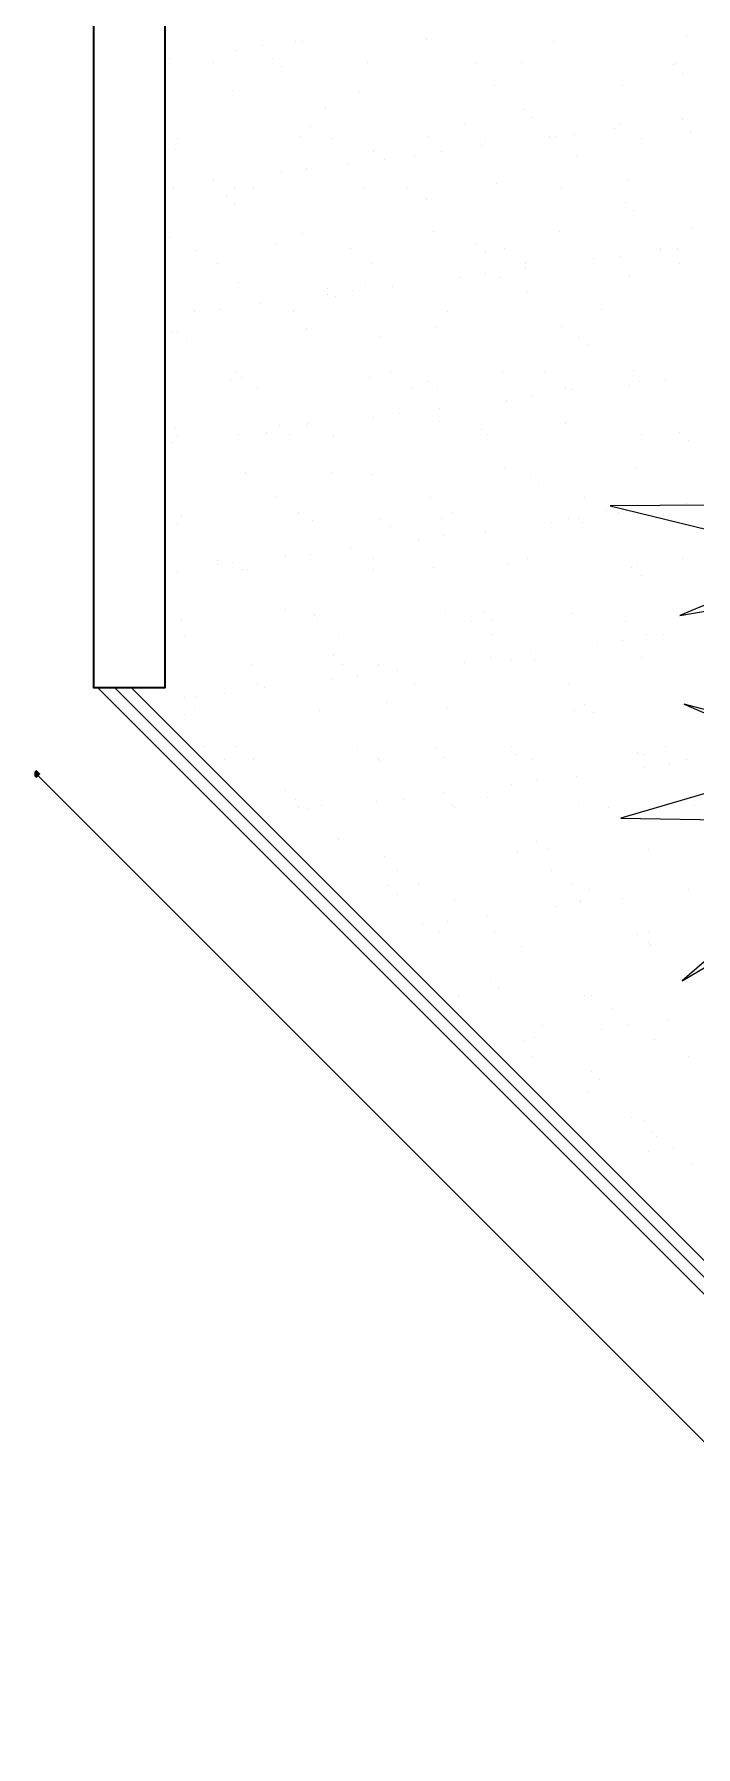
# Model space of a CAD drawing. Header units: millimetres. Extents: x 51.3 to 71.5, y 31.8 to 61.9.
# Drawn here: x 53.294 to 54.649, y 42.301 to 45.809 of the extents above; entities that cross this region are included whole.
import ezdxf

# ---------------------------------------------------------------- set-up
doc = ezdxf.new("R2010")
doc.units = ezdxf.units.MM
for name, color, linetype in [('PDF_0', 7, 'Continuous'), ('PDF_COTAS', 1, 'Continuous'), ('PDF_Parede Corte', 7, 'Continuous')]:
    doc.layers.add(name, color=color, linetype=linetype)
doc.layers.add('PDF_Portas', color=7, linetype='Continuous', true_color=0xb85b5b)
doc.layers.add('PDF_Vegetação', color=7, linetype='Continuous', true_color=0x00dd37)

msp = doc.modelspace()

# ---------------------------------------------------------------- hatches: boundary and pattern name
at = {"layer": 'PDF_0', "transparency": 33554559}
msp.add_hatch(color=1, dxfattribs=at).paths.add_polyline_path([(53.2936, 44.2983), (53.2936, 44.2897), (53.2979, 44.2854), (53.3066, 44.294), (53.2979, 44.3027)])

# ---------------------------------------------------------------- linework, layer by layer
at = {"layer": 'PDF_COTAS', "lineweight": 5}
msp.add_lwpolyline([(53.2979, 44.294), (58.2744, 39.3176)], dxfattribs=at)
at = {"layer": 'PDF_Parede Corte', "lineweight": 35}
msp.add_lwpolyline([(70.1513, 58.0474), (53.4147, 58.0474), (53.4147, 44.4713), (53.5617, 44.4713), (53.5617, 57.8961), (65.1965, 57.8961), (65.1965, 57.1481), (65.3435, 57.1481), (65.3435, 57.8961), (68.3441, 57.8961), (68.3441, 57.2086), (68.4954, 57.2086), (68.4954, 57.8961), (70, 57.8961), (70, 54.8955), (69.252, 54.8955), (69.252, 54.7485), (70, 54.7485), (70, 39.5813), (69.5028, 39.5813), (69.5028, 39.43), (70.1513, 39.43), (70.1513, 58.0474), (70.1513, 39.43)], dxfattribs=at)
at = {"layer": 'PDF_Portas', "lineweight": 5}
for points in [[(53.4233, 44.4713), (58.4128, 39.4819), (64.5004, 39.4819), (64.5004, 39.5337), (58.4301, 39.5337), (53.4925, 44.4713)], [(64.5004, 39.5078), (58.4214, 39.5078), (53.4579, 44.4713)]]:
    msp.add_lwpolyline(points, dxfattribs=at)
at = {"layer": 'PDF_Vegetação', "lineweight": 5}
for points in [[(53.8298, 45.7943), (53.8298, 45.7943)], [(53.8427, 45.7943), (53.8427, 45.7943)], [(54.0978, 45.7986), (54.0978, 45.7986)], [(54.3572, 45.7943), (54.3572, 45.7943)], [(54.6296, 45.8073), (54.6296, 45.8073)], [(53.5703, 45.7597), (53.5703, 45.7597)], [(53.7087, 45.777), (53.7087, 45.777)], [(53.7606, 45.7857), (53.7606, 45.7857)], [(53.7822, 45.7597), (53.7822, 45.7597)], [(53.6611, 45.7511), (53.6611, 45.7511)], [(53.7995, 45.7424), (53.7995, 45.7424)], [(53.9768, 45.7511), (53.9768, 45.7511)], [(54.1973, 45.7511), (54.1973, 45.7511)], [(54.2924, 45.7511), (54.2924, 45.7511)], [(54.6037, 45.7467), (54.6037, 45.7467)], [(54.608, 45.7511), (54.608, 45.7511)], [(54.621, 45.7295), (54.621, 45.7295)], [(53.7, 45.6949), (53.7, 45.6949)], [(53.9595, 45.6905), (53.9595, 45.6905)], [(54.2362, 45.7035), (54.2362, 45.7035)], [(54.4999, 45.7035), (54.4999, 45.7035)], [(53.8903, 45.6603), (53.8903, 45.6603)], [(54.2967, 45.656), (54.2967, 45.656)], [(53.86, 45.6214), (53.86, 45.6214)], [(54.1756, 45.6257), (54.1756, 45.6257)], [(54.314, 45.6387), (54.314, 45.6387)], [(54.4826, 45.617), (54.4826, 45.617)], [(54.4956, 45.6257), (54.4956, 45.6257)], [(54.621, 45.6343), (54.621, 45.6343)], [(53.5876, 45.5954), (53.5876, 45.5954)], [(53.8384, 45.5997), (53.8384, 45.5997)], [(53.9033, 45.5954), (53.9033, 45.5954)], [(54.1021, 45.5997), (54.1021, 45.5997)], [(54.2102, 45.5825), (54.2102, 45.5825)], [(54.2189, 45.5954), (54.2189, 45.5954)], [(54.3486, 45.5997), (54.3486, 45.5997)], [(54.3616, 45.5997), (54.3616, 45.5997)], [(54.4005, 45.6041), (54.4005, 45.6041)], [(54.5388, 45.5954), (54.5388, 45.5954)], [(54.6383, 45.6084), (54.6383, 45.6084)], [(53.5833, 45.5738), (53.5833, 45.5738)], [(53.9378, 45.5435), (53.9378, 45.5435)], [(53.9897, 45.5695), (53.9897, 45.5695)], [(54.0113, 45.5522), (54.0113, 45.5522)], [(54.0719, 45.5608), (54.0719, 45.5608)], [(54.1281, 45.5695), (54.1281, 45.5695)], [(54.4048, 45.5608), (54.4048, 45.5608)], [(53.6611, 45.5089), (53.6611, 45.5089)], [(53.7995, 45.5262), (53.7995, 45.5262)], [(53.8514, 45.5349), (53.8514, 45.5349)], [(54.5086, 45.5089), (54.5086, 45.5089)], [(53.579, 45.496), (53.579, 45.496)], [(53.6871, 45.4787), (53.6871, 45.4787)], [(53.7044, 45.496), (53.7044, 45.496)], [(53.7433, 45.496), (53.7433, 45.496)], [(53.9681, 45.496), (53.9681, 45.496)], [(54.0589, 45.496), (54.0589, 45.496)], [(54.2405, 45.5046), (54.2405, 45.5046)], [(54.3745, 45.496), (54.3745, 45.496)], [(53.7044, 45.4614), (53.7044, 45.4614)], [(54.0978, 45.47), (54.0978, 45.47)], [(54.5042, 45.4657), (54.5042, 45.4657)], [(54.5215, 45.4484), (54.5215, 45.4484)], [(54.1108, 45.4052), (54.1108, 45.4052)], [(54.3702, 45.4052), (54.3702, 45.4052)], [(54.6426, 45.4138), (54.6426, 45.4138)], [(53.5703, 45.3922), (53.5703, 45.3922)], [(53.6265, 45.3663), (53.6265, 45.3663)], [(53.7908, 45.3792), (53.7908, 45.3792)], [(53.8427, 45.4009), (53.8427, 45.4009)], [(53.9422, 45.3706), (53.9422, 45.3706)], [(54.1973, 45.3792), (54.1973, 45.3792)], [(54.2578, 45.3706), (54.2578, 45.3706)], [(54.5777, 45.3706), (54.5777, 45.3706)], [(54.5777, 45.3663), (54.5777, 45.3663)], [(54.6123, 45.3706), (54.6123, 45.3706)], [(53.6698, 45.3403), (53.6698, 45.3403)], [(53.9854, 45.3403), (53.9854, 45.3403)], [(54.2189, 45.3619), (54.2189, 45.3619)], [(54.301, 45.3403), (54.301, 45.3403)], [(54.301, 45.3317), (54.301, 45.3317)], [(54.4394, 45.349), (54.4394, 45.349)], [(54.4956, 45.3533), (54.4956, 45.3533)], [(54.6166, 45.3403), (54.6166, 45.3403)], [(53.713, 45.3014), (53.713, 45.3014)], [(53.9724, 45.3014), (53.9724, 45.3014)], [(54.167, 45.3101), (54.167, 45.3101)], [(54.2189, 45.3187), (54.2189, 45.3187)], [(54.2491, 45.3101), (54.2491, 45.3101)], [(54.5129, 45.3144), (54.5129, 45.3144)], [(53.8946, 45.2884), (53.8946, 45.2884)], [(53.8946, 45.2755), (53.8946, 45.2755)], [(53.9119, 45.2712), (53.9119, 45.2712)], [(53.9465, 45.2841), (53.9465, 45.2841)], [(54.0286, 45.2928), (54.0286, 45.2928)], [(54.3053, 45.2798), (54.3053, 45.2798)], [(53.6222, 45.2409), (53.6222, 45.2409)], [(53.6741, 45.2452), (53.6741, 45.2452)], [(53.7563, 45.2582), (53.7563, 45.2582)], [(53.8254, 45.2409), (53.8254, 45.2409)], [(54.1411, 45.2409), (54.1411, 45.2409)], [(54.4567, 45.2452), (54.4567, 45.2452)], [(53.5747, 45.1977), (53.5747, 45.1977)], [(53.5876, 45.1977), (53.5876, 45.1977)], [(53.8514, 45.2063), (53.8514, 45.2063)], [(54.1151, 45.2106), (54.1151, 45.2106)], [(54.3745, 45.2106), (54.3745, 45.2106)], [(53.6049, 45.1804), (53.6049, 45.1804)], [(54.0027, 45.189), (54.0027, 45.189)], [(54.4091, 45.189), (54.4091, 45.189)], [(54.4264, 45.1717), (54.4264, 45.1717)], [(53.6957, 45.1025), (53.6957, 45.1025)], [(53.7087, 45.1155), (53.7087, 45.1155)], [(53.7173, 45.1069), (53.7173, 45.1069)], [(53.9811, 45.1069), (53.9811, 45.1069)], [(54.0243, 45.1155), (54.0243, 45.1155)], [(54.1021, 45.0982), (54.1021, 45.0982)], [(54.2535, 45.1155), (54.2535, 45.1155)], [(54.3399, 45.1155), (54.3399, 45.1155)], [(54.5129, 45.0896), (54.5129, 45.0896)], [(54.5215, 45.1198), (54.5215, 45.1198)], [(54.5345, 45.0982), (54.5345, 45.0982)], [(54.5864, 45.1025), (54.5864, 45.1025)], [(53.7519, 45.0852), (53.7519, 45.0852)], [(54.0675, 45.0852), (54.0675, 45.0852)], [(54.1194, 45.0809), (54.1194, 45.0809)], [(54.2621, 45.0593), (54.2621, 45.0593)], [(54.314, 45.0679), (54.314, 45.0679)], [(54.3832, 45.0852), (54.3832, 45.0852)], [(54.3961, 45.0809), (54.3961, 45.0809)], [(53.9897, 45.0247), (53.9897, 45.0247)], [(54.0416, 45.0334), (54.0416, 45.0334)], [(54.1238, 45.042), (54.1238, 45.042)], [(54.1238, 45.0161), (54.1238, 45.0161)], [(53.5833, 45.0031), (53.5833, 45.0031)], [(53.5876, 44.9858), (53.5876, 44.9858)], [(53.713, 44.9901), (53.713, 44.9901)], [(53.7692, 44.9944), (53.7692, 44.9944)], [(53.7952, 45.0074), (53.7952, 45.0074)], [(53.8168, 44.9901), (53.8168, 44.9901)], [(53.8514, 45.0074), (53.8514, 45.0074)], [(53.8557, 45.0117), (53.8557, 45.0117)], [(53.9076, 44.9858), (53.9076, 44.9858)], [(54.2102, 44.9988), (54.2102, 44.9988)], [(54.2232, 44.9901), (54.2232, 44.9901)], [(54.3832, 45.0117), (54.3832, 45.0117)], [(54.5388, 44.9901), (54.5388, 44.9901)], [(54.6166, 44.9944), (54.6166, 44.9944)], [(53.5747, 44.9728), (53.5747, 44.9728)], [(54.6339, 44.9771), (54.6339, 44.9771)], [(53.726, 44.9123), (53.726, 44.9123)], [(53.9033, 44.9123), (53.9033, 44.9123)], [(54.2578, 44.9209), (54.2578, 44.9209)], [(54.5259, 44.9209), (54.5259, 44.9209)], [(53.9854, 44.908), (53.9854, 44.908)], [(54.3097, 44.908), (54.3097, 44.908)], [(54.327, 44.8907), (54.327, 44.8907)], [(53.7908, 44.8604), (53.7908, 44.8604)], [(54.1065, 44.8604), (54.1065, 44.8604)], [(54.4221, 44.8604), (54.4221, 44.8604)], [(54.6296, 44.8474), (54.6296, 44.8474)], [(53.5963, 44.8215), (53.5963, 44.8215)], [(53.8341, 44.8301), (53.8341, 44.8301)], [(53.8643, 44.8129), (53.8643, 44.8129)], [(54.0027, 44.8172), (54.0027, 44.8172)], [(54.1281, 44.8172), (54.1281, 44.8172)], [(54.1497, 44.8301), (54.1497, 44.8301)], [(54.3529, 44.8085), (54.3529, 44.8085)], [(54.3875, 44.8172), (54.3875, 44.8172)], [(54.4091, 44.8172), (54.4091, 44.8172)], [(54.4178, 44.8085), (54.4178, 44.8085)], [(54.4653, 44.8345), (54.4653, 44.8345)], [(54.4913, 44.8301), (54.4913, 44.8301)], [(53.5876, 44.8042), (53.5876, 44.8042)], [(54.0243, 44.7999), (54.0243, 44.7999)], [(54.0805, 44.7739), (54.0805, 44.7739)], [(54.1324, 44.7826), (54.1324, 44.7826)], [(54.2189, 44.7912), (54.2189, 44.7912)], [(53.8081, 44.7393), (53.8081, 44.7393)], [(53.86, 44.7437), (53.86, 44.7437)], [(53.9422, 44.7566), (53.9422, 44.7566)], [(53.9897, 44.735), (53.9897, 44.735)], [(54.3053, 44.735), (54.3053, 44.735)], [(54.621, 44.735), (54.621, 44.735)], [(53.5876, 44.7091), (53.5876, 44.7091)], [(53.6698, 44.7307), (53.6698, 44.7307)], [(53.6698, 44.7221), (53.6698, 44.7221)], [(53.7, 44.7264), (53.7, 44.7264)], [(53.7173, 44.7134), (53.7173, 44.7134)], [(53.7303, 44.7134), (53.7303, 44.7134)], [(53.9897, 44.7134), (53.9897, 44.7134)], [(54.1108, 44.7177), (54.1108, 44.7177)], [(54.2664, 44.7221), (54.2664, 44.7221)], [(54.5172, 44.7177), (54.5172, 44.7177)], [(54.5302, 44.7264), (54.5302, 44.7264)], [(54.5388, 44.7004), (54.5388, 44.7004)], [(53.8081, 44.6313), (53.8081, 44.6313)], [(53.5963, 44.6096), (53.5963, 44.6096)], [(53.8687, 44.6183), (53.8687, 44.6183)], [(53.873, 44.6053), (53.873, 44.6053)], [(54.1367, 44.6226), (54.1367, 44.6226)], [(54.1886, 44.6053), (54.1886, 44.6053)], [(54.2146, 44.6269), (54.2146, 44.6269)], [(54.2318, 44.6096), (54.2318, 44.6096)], [(54.3961, 44.6226), (54.3961, 44.6226)], [(54.5042, 44.6053), (54.5042, 44.6053)], [(54.6253, 44.6183), (54.6253, 44.6183)], [(53.6006, 44.5751), (53.6006, 44.5751)], [(53.9162, 44.5794), (53.9162, 44.5794)], [(54.2318, 44.5794), (54.2318, 44.5794)], [(54.4999, 44.5664), (54.4999, 44.5664)], [(54.5475, 44.5794), (54.5475, 44.5794)], [(54.5821, 44.5794), (54.5821, 44.5794)], [(53.9076, 44.5361), (53.9076, 44.5361)], [(54.2275, 44.5318), (54.2275, 44.5318)], [(54.2708, 44.5275), (54.2708, 44.5275)], [(54.3097, 44.5405), (54.3097, 44.5405)], [(54.3183, 44.5275), (54.3183, 44.5275)], [(54.448, 44.5578), (54.448, 44.5578)], [(54.5388, 44.5318), (54.5388, 44.5318)], [(53.739, 44.5188), (53.739, 44.5188)], [(53.9249, 44.5188), (53.9249, 44.5188)], [(53.9551, 44.4929), (53.9551, 44.4929)], [(53.9984, 44.5188), (53.9984, 44.5188)], [(54.0373, 44.5059), (54.0373, 44.5059)], [(54.1756, 44.5232), (54.1756, 44.5232)], [(53.6827, 44.4583), (53.6827, 44.4583)], [(53.7519, 44.4799), (53.7519, 44.4799)], [(53.7649, 44.4713), (53.7649, 44.4713)], [(53.9033, 44.4886), (53.9033, 44.4886)], [(54.0719, 44.4799), (54.0719, 44.4799)], [(54.3875, 44.4799), (54.3875, 44.4799)], [(53.6006, 44.4497), (53.6006, 44.4497)], [(53.6222, 44.4324), (53.6222, 44.4324)], [(53.6265, 44.4497), (53.6265, 44.4497)], [(53.8773, 44.4237), (53.8773, 44.4237)], [(54.0157, 44.441), (54.0157, 44.441)], [(54.1411, 44.428), (54.1411, 44.428)], [(54.4005, 44.4237), (54.4005, 44.4237)], [(54.4221, 44.4367), (54.4221, 44.4367)], [(54.4394, 44.4194), (54.4394, 44.4194)], [(53.6006, 44.4151), (53.6006, 44.4151)], [(53.6395, 44.3502), (53.6395, 44.3502)], [(53.7087, 44.3502), (53.7087, 44.3502)], [(53.9551, 44.3502), (53.9551, 44.3502)], [(54.2708, 44.3502), (54.2708, 44.3502)], [(54.5864, 44.3502), (54.5864, 44.3502)], [(53.6827, 44.3243), (53.6827, 44.3243)], [(53.7433, 44.3243), (53.7433, 44.3243)], [(53.9984, 44.3243), (53.9984, 44.3243)], [(54.0027, 44.32), (54.0027, 44.32)], [(54.1151, 44.3459), (54.1151, 44.3459)], [(54.1324, 44.3286), (54.1324, 44.3286)], [(54.2794, 44.3329), (54.2794, 44.3329)], [(54.314, 44.3243), (54.314, 44.3243)], [(54.5302, 44.3373), (54.5302, 44.3373)], [(54.5431, 44.3329), (54.5431, 44.3329)], [(54.595, 44.3156), (54.595, 44.3156)], [(54.6296, 44.3243), (54.6296, 44.3243)], [(54.3226, 44.281), (54.3226, 44.281)], [(54.4048, 44.2897), (54.4048, 44.2897)], [(54.5431, 44.307), (54.5431, 44.307)], [(53.8081, 44.2594), (53.8081, 44.2594)], [(54.1324, 44.2551), (54.1324, 44.2551)], [(54.2232, 44.2465), (54.2232, 44.2465)], [(54.2708, 44.2724), (54.2708, 44.2724)], [(54.6296, 44.2465), (54.6296, 44.2465)], [(53.8298, 44.2421), (53.8298, 44.2421)], [(53.8341, 44.2248), (53.8341, 44.2248)], [(53.8557, 44.2205), (53.8557, 44.2205)], [(53.8816, 44.2292), (53.8816, 44.2292)], [(53.994, 44.2378), (53.994, 44.2378)], [(54.0503, 44.2421), (54.0503, 44.2421)], [(54.1497, 44.2292), (54.1497, 44.2292)], [(54.154, 44.2248), (54.154, 44.2248)], [(54.4091, 44.2292), (54.4091, 44.2292)], [(54.4696, 44.2248), (54.4696, 44.2248)], [(54.6469, 44.2292), (54.6469, 44.2292)], [(53.7735, 44.2075), (53.7735, 44.2075)], [(53.9162, 44.16), (53.9162, 44.16)], [(54.3226, 44.1557), (54.3226, 44.1557)], [(54.3443, 44.1384), (54.3443, 44.1384)], [(54.5518, 44.1384), (54.5518, 44.1384)], [(54.0113, 44.1254), (54.0113, 44.1254)], [(54.2837, 44.134), (54.2837, 44.134)], [(54.0373, 44.0951), (54.0373, 44.0951)], [(54.0805, 44.0692), (54.0805, 44.0692)], [(54.3529, 44.0951), (54.3529, 44.0951)], [(54.3961, 44.0692), (54.3961, 44.0692)], [(54.02, 44.0649), (54.02, 44.0649)], [(54.0373, 44.0476), (54.0373, 44.0476)], [(54.154, 44.0346), (54.154, 44.0346)], [(54.4134, 44.0346), (54.4134, 44.0346)], [(54.4307, 44.0562), (54.4307, 44.0562)], [(54.4999, 44.0389), (54.4999, 44.0389)], [(54.6339, 44.0562), (54.6339, 44.0562)], [(54.2232, 44.0043), (54.2232, 44.0043)], [(54.3616, 44.0216), (54.3616, 44.0216)], [(54.4134, 44.0303), (54.4134, 44.0303)], [(54.0892, 43.987), (54.0892, 43.987)], [(54.1238, 43.9697), (54.1238, 43.9697)], [(54.1411, 43.9914), (54.1411, 43.9914)], [(54.2362, 43.9697), (54.2362, 43.9697)], [(54.5302, 43.9654), (54.5302, 43.9654)], [(54.5518, 43.9697), (54.5518, 43.9697)], [(54.2924, 43.9395), (54.2924, 43.9395)], [(54.5518, 43.9481), (54.5518, 43.9481)], [(54.5561, 43.9438), (54.5561, 43.9438)], [(54.2275, 43.8746), (54.2275, 43.8746)], [(54.6383, 43.866), (54.6383, 43.866)], [(54.1627, 43.84), (54.1627, 43.84)], [(54.2448, 43.8573), (54.2448, 43.8573)], [(54.4221, 43.84), (54.4221, 43.84)], [(54.4351, 43.84), (54.4351, 43.84)], [(54.1627, 43.8141), (54.1627, 43.8141)], [(54.4783, 43.8141), (54.4783, 43.8141)], [(54.5907, 43.7882), (54.5907, 43.7882)], [(54.3183, 43.7536), (54.3183, 43.7536)], [(54.3356, 43.7795), (54.3356, 43.7795)], [(54.4567, 43.7709), (54.4567, 43.7709)], [(54.5086, 43.7795), (54.5086, 43.7795)], [(54.2362, 43.7406), (54.2362, 43.7406)], [(54.2967, 43.7449), (54.2967, 43.7449)], [(54.5648, 43.7492), (54.5648, 43.7492)], [(54.314, 43.7147), (54.314, 43.7147)], [(54.4351, 43.6844), (54.4351, 43.6844)], [(54.6339, 43.7147), (54.6339, 43.7147)], [(54.4523, 43.6671), (54.4523, 43.6671)], [(54.4264, 43.6412), (54.4264, 43.6412)], [(54.5172, 43.5893), (54.5172, 43.5893)], [(54.5431, 43.5849), (54.5431, 43.5849)], [(54.5604, 43.559), (54.5604, 43.559)], [(54.5691, 43.5504), (54.5691, 43.5504)], [(54.5518, 43.5201), (54.5518, 43.5201)], [(54.6037, 43.5287), (54.6037, 43.5287)], [(54.6426, 43.4942), (54.6426, 43.4942)]]:
    msp.add_lwpolyline(points, dxfattribs=at)
at = {"layer": 'PDF_Vegetação', "color": 106, "lineweight": 5, "true_color": 0x00721b}
msp.add_lwpolyline([(54.902, 44.8993), (55.0836, 44.8474), (54.474, 44.8431), (54.8458, 44.7523), (55.0836, 44.8129), (54.6166, 44.6183), (54.9452, 44.6745), (55.196, 44.7783), (54.8847, 44.5707), (55.2652, 44.7307), (54.9366, 44.4886), (55.3733, 44.7134), (55.0231, 44.441), (55.4425, 44.6529), (55.1398, 44.3589), (55.5462, 44.6183)], dxfattribs=at)
at = {"layer": 'PDF_Vegetação', "color": 3, "lineweight": 5}
for points in [[(55.1657, 44.294), (54.6253, 44.4367), (55.0577, 44.2508)], [(54.8501, 44.307), (54.4956, 44.2032), (55.0231, 44.1946)], [(54.8717, 44.0865), (54.621, 43.8703), (55.0966, 44.1513)]]:
    msp.add_lwpolyline(points, dxfattribs=at)

doc.saveas('drawing.dxf')
